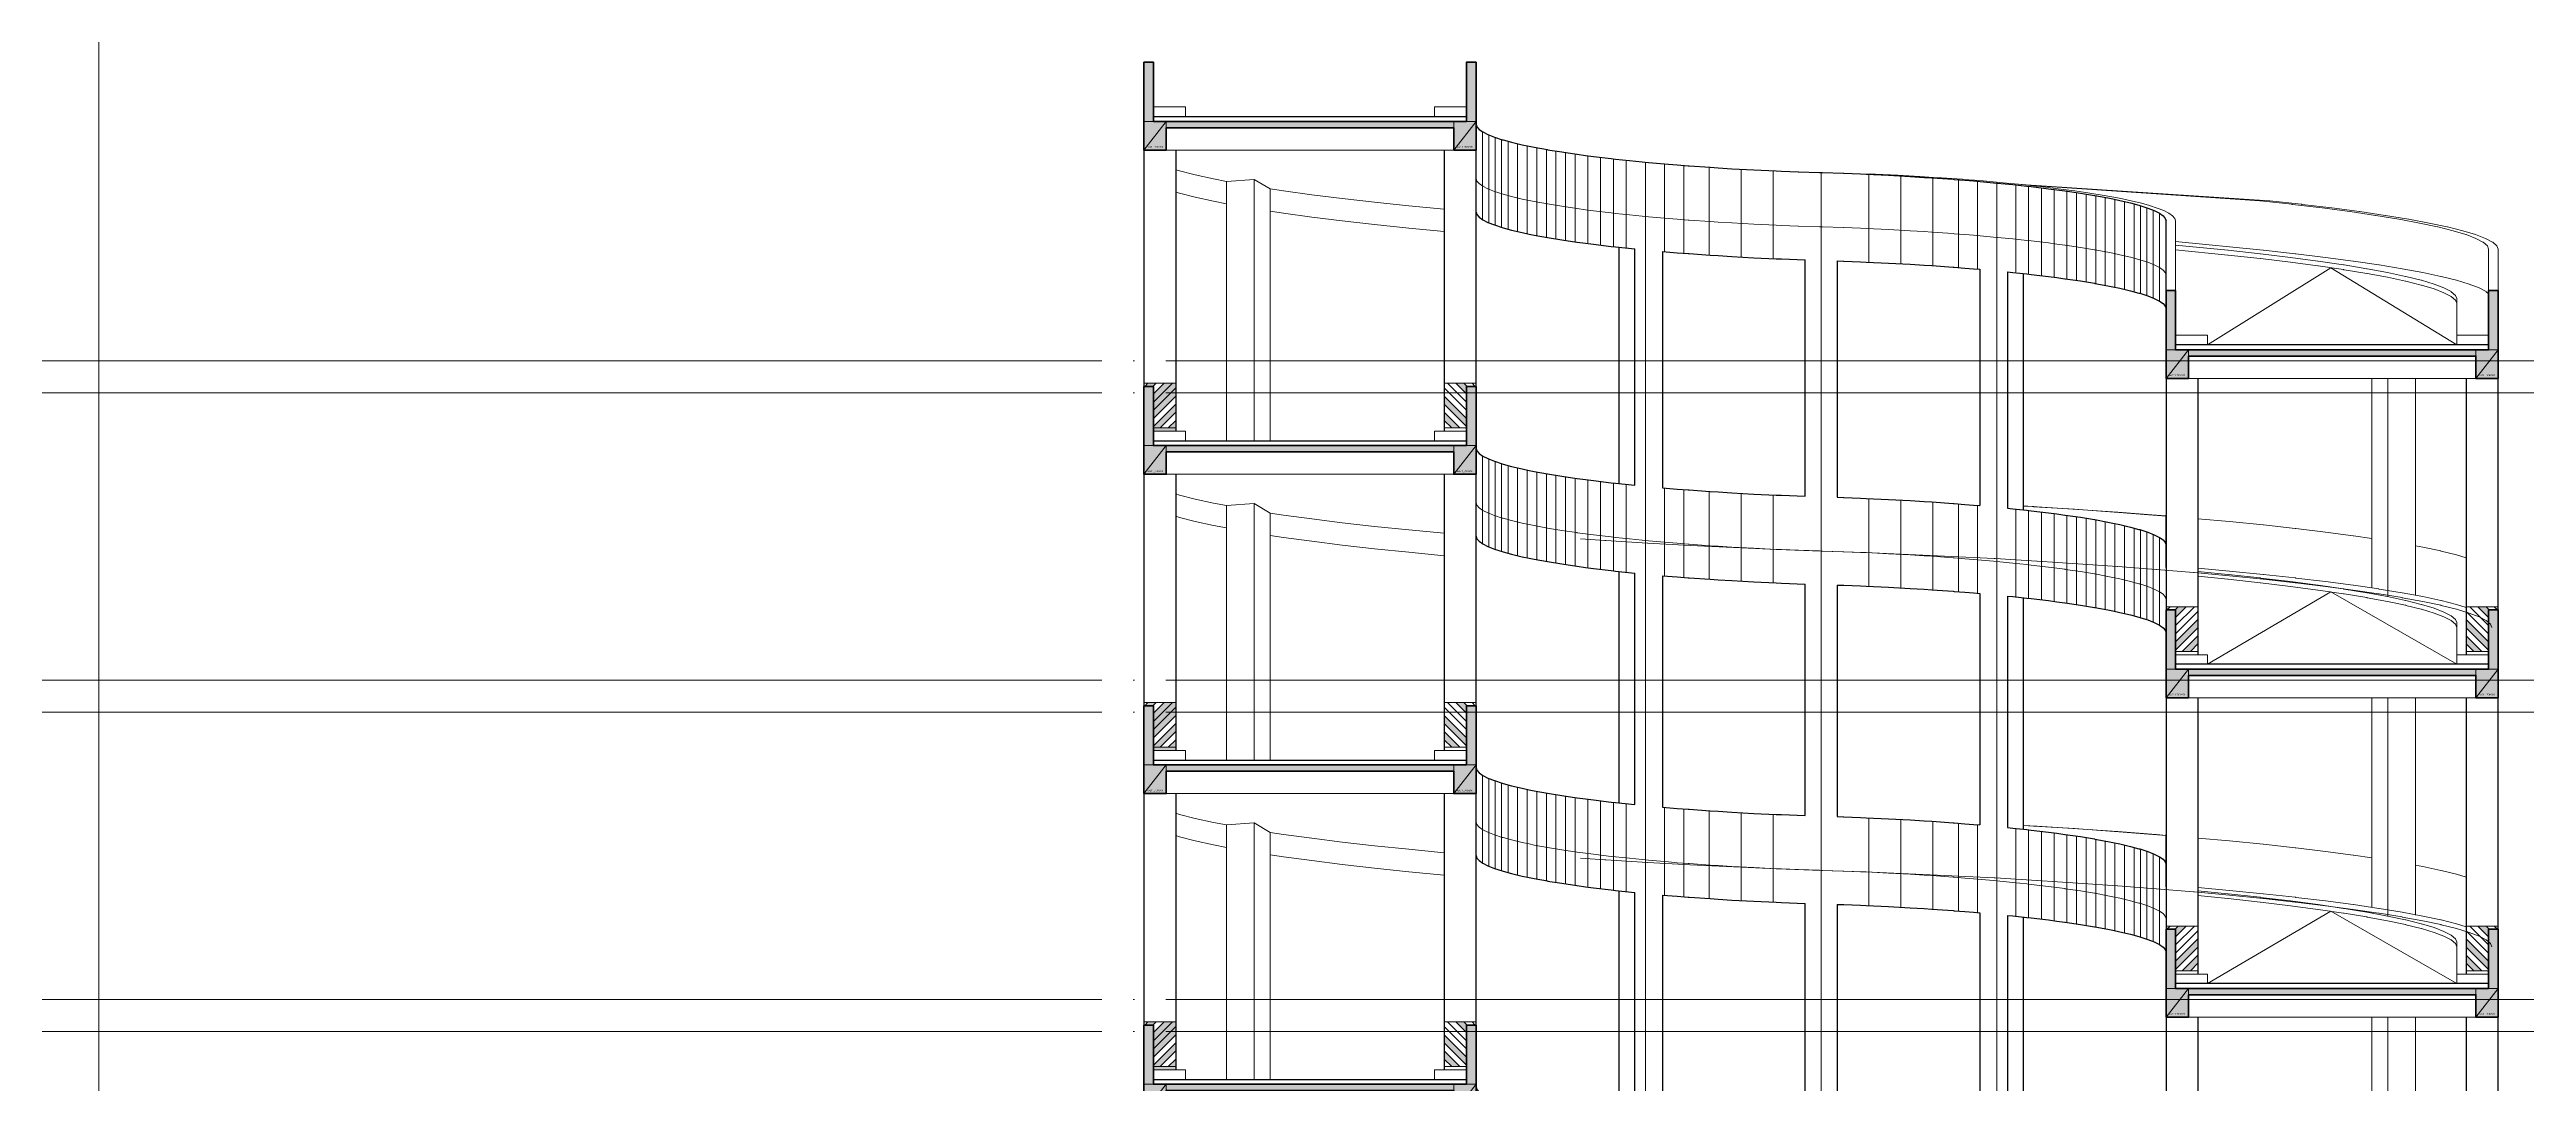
# Model space of a CAD drawing. Header units: millimetres. Extents: x 0 to 420000, y 0 to 297000.
# Drawn here: x 77252 to 154798, y 205873 to 238250 of the extents above; entities that cross this region are included whole.
import ezdxf
from ezdxf.enums import TextEntityAlignment as Align
from ezdxf.xclip import XClip

# ---------------------------------------------------------------- set-up
doc = ezdxf.new("R2010")
doc.units = ezdxf.units.MM
doc.header["$XCLIPFRAME"] = 0
doc.linetypes.add('CEN', pattern=[62, 60, -1, 0, -1])
for name, color, linetype, lineweight in [('A-AXIS-LINE', 1, 'CEN', 15), ('A-CONC-LIN1', 2, 'Continuous', 40), ('A-CONC-LIN2', 7, 'Continuous', 25), ('A-ELEV-LIN2', 7, 'Continuous', 25), ('A-ELEV-LIN3', 8, 'Continuous', 18), ('A-FFXS-PAD', 254, 'Continuous', 18)]:
    doc.layers.add(name, color=color, linetype=linetype, lineweight=lineweight)
doc.layers.add('A-CONC-SOLD', color=253, linetype='CEN')
doc.layers.add('A-XXXX-NPLT', color=144, linetype='Continuous', lineweight=15, plot=False)
doc.styles.add('맑은고딕', font='')
doc.styles.get('맑은고딕').set_extended_font_data('Malgun Gothic')

# ---------------------------------------------------------------- blocks, each defined once
blk = doc.blocks.new('RaG11')
at = {"layer": 'A-XXXX-NPLT'}
blk.add_line((350, 0), (-350, -900), dxfattribs=at)
blk.add_lwpolyline([(-350, -900), (350, -900), (350, 0), (-350, 0)], close=True, dxfattribs=at)
at = {"layer": 'A-XXXX-NPLT', "style": '맑은고딕'}
blk.add_text('RaG11_700X900', height=50, dxfattribs=at).set_placement((0, -800), align=Align.MIDDLE_CENTER)
blk = doc.blocks.new('ramp_8f')
at = {"layer": 'A-CONC-SOLD'}
h = blk.add_hatch(color=256, dxfattribs=at)
h.dxf.hatch_style = 1
h.paths.add_polyline_path([(4465266, 123364), (4465266, 122664), (4465966, 122664), (4465966, 125414), (4465666, 125414), (4465666, 123564), (4455866, 123564), (4455866, 125414), (4455566, 125414), (4455566, 122664), (4456266, 122664), (4456266, 123364)])
h = blk.add_hatch(color=256, dxfattribs=at)
h.dxf.hatch_style = 1
h.paths.add_polyline_path([(4433266, 116214), (4433266, 115514), (4433966, 115514), (4433966, 118264), (4433666, 118264), (4433666, 116414), (4423866, 116414), (4423866, 118264), (4423566, 118264), (4423566, 115514), (4424266, 115514), (4424266, 116214)])
at = {"layer": 'A-CONC-LIN1'}
for points in [[(4465266, 123364), (4465266, 122664), (4465966, 122664), (4465966, 125414), (4465666, 125414), (4465666, 123564), (4455866, 123564), (4455866, 125414), (4455566, 125414), (4455566, 122664), (4456266, 122664), (4456266, 123364)], [(4433266, 116214), (4433266, 115514), (4433966, 115514), (4433966, 118264), (4433666, 118264), (4433666, 116414), (4423866, 116414), (4423866, 118264), (4423566, 118264), (4423566, 115514), (4424266, 115514), (4424266, 116214)]]:
    blk.add_lwpolyline(points, close=True, dxfattribs=at)
at = {"layer": 'A-CONC-LIN2'}
for p, q in [((4465666, 123714), (4455866, 123714)), ((4423866, 116564), (4433666, 116564))]:
    blk.add_line(p, q, dxfattribs=at)
at = {"layer": 'A-ELEV-LIN2'}
blk.add_line((4433966, 118264), (4433966, 120447), dxfattribs=at)
blk.add_lwpolyline([(4455566, 123473), (4455543, 123394), (4455474, 123314), (4455359, 123233), (4455198, 123152), (4454993, 123071), (4454744, 122991), (4454719, 122984), (4454453, 122911), (4454119, 122832), (4453900, 122786), (4453746, 122754), (4453335, 122678), (4453326, 122677), (4452886, 122605), (4452414, 122535), (4452403, 122533), (4452145, 122499), (4451887, 122465), (4451341, 122399), (4451205, 122384), (4450766, 122337), (4450166, 122278), (4449543, 122223), (4449272, 122201), (4448930, 122174), (4448899, 122172), (4448238, 122125), (4447990, 122109), (4447562, 122082), (4446873, 122045), (4446176, 122012), (4445999, 122005), (4445485, 121984), (4445473, 121983), (4444814, 121962), (4444718, 121959), (4444060, 121937), (4444048, 121937), (4443533, 121916), (4443357, 121909), (4442659, 121876), (4441971, 121838), (4441542, 121811), (4441295, 121796), (4440633, 121749), (4440603, 121747), (4440261, 121720), (4439990, 121698), (4439366, 121643), (4438766, 121584), (4438327, 121536), (4438192, 121522), (4437645, 121456), (4437388, 121422), (4437130, 121387), (4437118, 121386), (4436646, 121316), (4436206, 121244), (4436198, 121242), (4435786, 121167), (4435633, 121135), (4435413, 121089), (4435080, 121010), (4434814, 120937), (4434788, 120930), (4434539, 120850), (4434334, 120769), (4434174, 120687), (4434059, 120607), (4433989, 120527), (4433966, 120447)], dxfattribs=at)
at = {"layer": 'A-ELEV-LIN3'}
for p, q in [((4452466, 119793), (4452466, 122543)), ((4452766, 119837), (4452766, 122587)), ((4453066, 119884), (4453066, 122634)), ((4453366, 119934), (4453366, 122684)), ((4453666, 119990), (4453666, 122740)), ((4453966, 120050), (4453966, 122800)), ((4454266, 120116), (4454266, 122866)), ((4454566, 120192), (4454566, 122942)), ((4454766, 120248), (4454766, 122998)), ((4454966, 120313), (4454966, 123063)), ((4455166, 120390), (4455166, 123140)), ((4455366, 120489), (4455366, 123239)), ((4456266, 122664), (4465266, 122664)), ((4441266, 119044), (4441266, 121794)), ((4442266, 119105), (4442266, 121855)), ((4443266, 119155), (4443266, 121905)), ((4444766, 121960), (4444766, 119210)), ((4446266, 119266), (4446266, 122016)), ((4447266, 119316), (4447266, 122066)), ((4448266, 119377), (4448266, 122127)), ((4449066, 119435), (4449066, 122185)), ((4449666, 119483), (4449666, 122233)), ((4450266, 119551), (4450266, 122288)), ((4450866, 119598), (4450866, 122348)), ((4451266, 119641), (4451266, 122391)), ((4451666, 119688), (4451666, 122438)), ((4452066, 119739), (4452066, 122489)), ((4434966, 118229), (4434966, 120979)), ((4435266, 118304), (4435266, 121054)), ((4435566, 118371), (4435566, 121121)), ((4435866, 118431), (4435866, 121181)), ((4436166, 118487), (4436166, 121237)), ((4436466, 118536), (4436466, 121286)), ((4436766, 118584), (4436766, 121334)), ((4437066, 118628), (4437066, 121378)), ((4437466, 118682), (4437466, 121432)), ((4437866, 118733), (4437866, 121483)), ((4438266, 118780), (4438266, 121530)), ((4438666, 118823), (4438666, 121573)), ((4439266, 118883), (4439266, 121633)), ((4439866, 118937), (4439866, 121687)), ((4440466, 118986), (4440466, 121736)), ((4433666, 118264), (4433666, 120447)), ((4434166, 117932), (4434166, 120682)), ((4434366, 118031), (4434366, 120781)), ((4434566, 118108), (4434566, 120858)), ((4434766, 118173), (4434766, 120923)), ((4423566, 118264), (4423566, 119567)), ((4423866, 119567), (4423866, 118264)), ((4428805, 118980), (4424866, 116564)), ((4428805, 118980), (4432666, 116564)), ((4424866, 116864), (4424866, 118017)), ((4423866, 116864), (4424866, 116864)), ((4424866, 116864), (4424866, 116564)), ((4433666, 116864), (4432666, 116864)), ((4432666, 116864), (4432666, 116564)), ((4424266, 115514), (4433266, 115514))]:
    blk.add_line(p, q, dxfattribs=at)
for points in [[(4443466, 121914), (4443233, 121916), (4443057, 121909), (4442359, 121876), (4441671, 121838), (4441242, 121811), (4440995, 121796), (4440333, 121749), (4440303, 121747), (4439961, 121720), (4439690, 121698), (4439066, 121643), (4438466, 121584), (4438027, 121536), (4437892, 121522), (4437345, 121456), (4437088, 121422), (4436830, 121387), (4436818, 121386), (4436346, 121316), (4435906, 121244), (4435898, 121242), (4435486, 121167), (4435333, 121135), (4435113, 121089), (4434780, 121010), (4434514, 120937), (4434488, 120930), (4434239, 120850), (4434034, 120769), (4433874, 120687), (4433759, 120607), (4433689, 120527), (4433666, 120447)], [(4464966, 122050), (4464846, 122013), (4464358, 121886), (4463785, 121760), (4463376, 121681)], [(4438505, 121588), (4430726, 121077), (4430716, 121076), (4429723, 120967), (4429713, 120966), (4429703, 120965), (4428773, 120853), (4427910, 120739), (4427901, 120738), (4427108, 120621), (4427100, 120620), (4427093, 120619), (4426375, 120501), (4426368, 120499), (4425727, 120381), (4425165, 120261), (4425159, 120260), (4425155, 120258), (4424675, 120139), (4424671, 120137), (4424276, 120019), (4424273, 120017), (4423964, 119899), (4423742, 119783), (4423740, 119781), (4423739, 119780), (4423605, 119666), (4423566, 119567)], [(4438305, 121567), (4431026, 121077), (4431016, 121076), (4430023, 120967), (4430013, 120966), (4430003, 120965), (4429073, 120853), (4428210, 120739), (4428201, 120738), (4427408, 120621), (4427400, 120620), (4427393, 120619), (4426675, 120501), (4426668, 120499), (4426027, 120381), (4425465, 120261), (4425459, 120260), (4425455, 120258), (4424975, 120139), (4424971, 120137), (4424576, 120019), (4424573, 120017), (4424264, 119899), (4424042, 119783), (4424040, 119781), (4424039, 119780), (4423905, 119666), (4423866, 119567)], [(4462010, 121450), (4461590, 121385), (4460709, 121264), (4459761, 121146), (4458748, 121031), (4457675, 120919), (4456566, 120814)], [(4464966, 121350), (4464846, 121313), (4464358, 121186), (4463785, 121060), (4463376, 120981)], [(4462010, 120750), (4461590, 120685), (4460709, 120564), (4459761, 120446), (4458748, 120331), (4457675, 120219), (4456566, 120114)], [(4433666, 119801), (4430926, 119527), (4430916, 119526), (4429923, 119417), (4429913, 119416), (4429903, 119415), (4428973, 119303), (4428110, 119189), (4428101, 119188), (4427308, 119071), (4427300, 119070), (4427293, 119069), (4426575, 118951), (4426568, 118949), (4425927, 118831), (4425365, 118711), (4425359, 118710), (4425355, 118708), (4424875, 118589), (4424871, 118587), (4424476, 118469), (4424473, 118467), (4424164, 118349), (4423942, 118233), (4423940, 118231), (4423939, 118230), (4423866, 118168)], [(4433666, 119691), (4432026, 119527), (4432016, 119526), (4431023, 119417), (4431013, 119416), (4431003, 119415), (4430073, 119303), (4429210, 119189), (4429201, 119188), (4428408, 119071), (4428400, 119070), (4428393, 119069), (4427675, 118951), (4427668, 118949), (4427027, 118831), (4426465, 118711), (4426459, 118710), (4426455, 118708), (4425975, 118589), (4425971, 118587), (4425576, 118469), (4425573, 118467), (4425264, 118349), (4425042, 118233), (4425040, 118231), (4425039, 118230), (4424905, 118116), (4424866, 118017)], [(4433666, 119541), (4432026, 119377), (4432016, 119376), (4431023, 119267), (4431013, 119266), (4431003, 119265), (4430073, 119153), (4429210, 119039), (4429201, 119038), (4428408, 118921), (4428400, 118920), (4428393, 118919), (4427675, 118801), (4427668, 118799), (4427027, 118681), (4426465, 118561), (4426459, 118560), (4426455, 118558), (4425975, 118439), (4425971, 118437), (4425576, 118319), (4425573, 118317), (4425264, 118199), (4425042, 118083), (4425040, 118081), (4425039, 118080), (4424905, 117966), (4424866, 117867)]]:
    blk.add_lwpolyline(points, dxfattribs=at)
at = {"layer": 'A-FFXS-PAD'}
for p, q in [((4455866, 124014), (4456866, 124014)), ((4456866, 124014), (4456866, 123714)), ((4465666, 124014), (4464666, 124014)), ((4464666, 124014), (4464666, 123714))]:
    blk.add_line(p, q, dxfattribs=at)
at = {"layer": 'A-XXXX-NPLT'}
blk.add_lwpolyline([(4455566, 121773), (4455543, 121694), (4455474, 121614), (4455359, 121533), (4455198, 121452), (4454993, 121371), (4454744, 121291), (4454719, 121284), (4454453, 121211), (4454119, 121132), (4453900, 121086), (4453746, 121054), (4453335, 120978), (4453326, 120977), (4452886, 120905), (4452414, 120835), (4452403, 120833), (4452145, 120799), (4451887, 120765), (4451341, 120699), (4451205, 120684), (4450766, 120637), (4450166, 120578), (4449543, 120523), (4449272, 120501), (4448930, 120474), (4448899, 120472), (4448238, 120425), (4447990, 120409), (4447562, 120382), (4446873, 120345), (4446176, 120312), (4445999, 120305), (4445485, 120284), (4445473, 120283), (4444814, 120262), (4444718, 120259), (4444060, 120237), (4444048, 120237), (4443533, 120216), (4443357, 120209), (4442659, 120176), (4441971, 120138), (4441542, 120111), (4441295, 120096), (4440633, 120049), (4440603, 120047), (4440261, 120020), (4439990, 119998), (4439366, 119943), (4438766, 119884), (4438327, 119836), (4438192, 119822), (4437645, 119756), (4437388, 119722), (4437130, 119687), (4437118, 119686), (4436646, 119616), (4436206, 119544), (4436198, 119542), (4435786, 119467), (4435633, 119435), (4435413, 119389), (4435080, 119310), (4434814, 119237), (4434788, 119230), (4434539, 119150), (4434334, 119069), (4434174, 118987), (4434059, 118907), (4433989, 118827), (4433966, 118747)], dxfattribs=at)
at = {"xscale": -1}
for p in [(4455916, 123564), (4465616, 123564), (4423916, 116414), (4433616, 116414)]:
    blk.add_blockref('RaG11', p, dxfattribs=at)
blk = doc.blocks.new('axis(220316)')
at = {"layer": 'A-AXIS-LINE', "ltscale": 1000}
for p, q in [((4631788.1, -371118.7), (4955413.1, -371118.7)), ((4631788.1, -372118.7), (4955413.1, -372118.7)), ((4631788.1, -381118.7), (4955413.1, -381118.7)), ((4631788.1, -382118.7), (4955413.1, -382118.7)), ((4631788.1, -391118.7), (4955413.1, -391118.7)), ((4631788.1, -392118.7), (4955413.1, -392118.7))]:
    blk.add_line(p, q, dxfattribs=at)
blk = doc.blocks.new('A$C00587857')
at = {"layer": 'A-ELEV-LIN3'}
h = blk.add_hatch(color=256, dxfattribs=at)
h.dxf.hatch_style = 1
h.paths.add_polyline_path([(-127, 1400), (0, 1400), (0, 1273)], flags=17)
h.paths.add_polyline_path([(0, 764), (-636, 1400), (-382, 1400), (0, 1018)])
h.paths.add_polyline_path([(-1145, 1400), (-891, 1400), (0, 509), (0, 255)])
h.paths.add_polyline_path([(-1655, 1400), (-255, 0), (0, 0), (-1400, 1400)])
h.paths.add_polyline_path([(-1800, 1036), (-764, 0), (-509, 0), (-1800, 1291)])
h.paths.add_polyline_path([(-1800, 527), (-1800, 782), (-1018, 0), (-1273, 0)], flags=17)
h.paths.add_polyline_path([(-1527, 0), (-1782, 0), (-1800, 18), (-1800, 273)])
blk.add_line((-1600, 327), (-1600, 327), dxfattribs=at)
for points in [[(-1800, 1036), (-764, 0), (-509, 0), (-1800, 1291)], [(-1800, 527), (-1800, 782), (-1018, 0), (-1273, 0)], [(-1655, 1400), (-255, 0), (0, 0), (-1400, 1400)], [(0, 764), (-636, 1400), (-382, 1400), (0, 1018)], [(-127, 1400), (0, 1400), (0, 1273)], [(-1527, 0), (-1782, 0), (-1800, 18), (-1800, 273)]]:
    blk.add_lwpolyline(points, close=True, dxfattribs=at)
blk.add_lwpolyline([(-1145, 1400), (-891, 1400), (0, 509), (0, 255), (-1145, 1400)], dxfattribs=at)
blk = doc.blocks.new('ramp')
at = {"layer": 'A-CONC-SOLD'}
h = blk.add_hatch(color=256, dxfattribs=at)
h.dxf.hatch_style = 1
h.paths.add_polyline_path([(4465266, 123214), (4465266, 122514), (4465966, 122514), (4465966, 125264), (4465666, 125264), (4465666, 123414), (4455866, 123414), (4455866, 125264), (4455566, 125264), (4455566, 122514), (4456266, 122514), (4456266, 123214)])
h = blk.add_hatch(color=256, dxfattribs=at)
h.dxf.hatch_style = 1
h.paths.add_polyline_path([(4433266, 116214), (4433266, 115514), (4433966, 115514), (4433966, 118264), (4433666, 118264), (4433666, 116414), (4423866, 116414), (4423866, 118264), (4423566, 118264), (4423566, 115514), (4424266, 115514), (4424266, 116214)])
at = {"layer": 'A-CONC-LIN1'}
for points in [[(4465266, 123214), (4465266, 122514), (4465966, 122514), (4465966, 125264), (4465666, 125264), (4465666, 123414), (4455866, 123414), (4455866, 125264), (4455566, 125264), (4455566, 122514), (4456266, 122514), (4456266, 123214)], [(4433266, 116214), (4433266, 115514), (4433966, 115514), (4433966, 118264), (4433666, 118264), (4433666, 116414), (4423866, 116414), (4423866, 118264), (4423566, 118264), (4423566, 115514), (4424266, 115514), (4424266, 116214)]]:
    blk.add_lwpolyline(points, close=True, dxfattribs=at)
at = {"layer": 'A-CONC-LIN2'}
for p, q in [((4465666, 123564), (4455866, 123564)), ((4423866, 116564), (4433666, 116564))]:
    blk.add_line(p, q, dxfattribs=at)
at = {"layer": 'A-ELEV-LIN2'}
for p, q in [((4455566, 125236), (4455566, 132514)), ((4456566, 132514), (4456566, 123864)), ((4464966, 132514), (4464966, 123864)), ((4465966, 132514), (4465966, 125264)), ((4439799, 128781), (4439799, 121531)), ((4444266, 129044), (4444266, 121792)), ((4451099, 129473), (4451099, 122223)), ((4438433, 128648), (4438433, 121398)), ((4438933, 128700), (4438933, 121450)), ((4423566, 118264), (4423566, 125514)), ((4424566, 125514), (4424566, 116864)), ((4432966, 125514), (4432966, 116864)), ((4433966, 125514), (4433966, 116554)), ((4433966, 119597), (4433966, 121236))]:
    blk.add_line(p, q, dxfattribs=at)
for points in [[(4455566, 130573), (4455543, 130494), (4455474, 130414), (4455359, 130333), (4455198, 130252), (4454993, 130171), (4454744, 130091), (4454719, 130084), (4454453, 130011), (4454119, 129932), (4453900, 129886), (4453746, 129854), (4453335, 129778), (4453326, 129777), (4452886, 129705), (4452414, 129635), (4452403, 129633), (4452145, 129599), (4451887, 129565), (4451341, 129499), (4451205, 129484), (4450599, 129419)], [(4444266, 129044), (4444060, 129037), (4444048, 129037), (4443533, 129016), (4443357, 129009), (4442659, 128976), (4441971, 128938), (4441542, 128911), (4441295, 128896), (4440633, 128849), (4440603, 128847), (4440261, 128820), (4439990, 128798), (4439799, 128781)], [(4449733, 129338), (4449733, 122088), (4449272, 122051), (4448930, 122024), (4448899, 122022), (4448238, 121975), (4447990, 121959), (4447562, 121932), (4446873, 121895), (4446176, 121862), (4445999, 121855), (4445266, 121825), (4445266, 129075)], [(4449733, 129338), (4449272, 129301), (4448930, 129274), (4448899, 129272), (4448238, 129225), (4447990, 129209), (4447562, 129182), (4446873, 129145), (4446176, 129112), (4445999, 129105), (4445266, 129075)], [(4455566, 123323), (4455543, 123244), (4455474, 123164), (4455359, 123083), (4455198, 123002), (4454993, 122921), (4454744, 122841), (4454719, 122834), (4454453, 122761), (4454119, 122682), (4453900, 122636), (4453746, 122604), (4453335, 122528), (4453326, 122527), (4452886, 122455), (4452414, 122385), (4452403, 122383), (4452145, 122349), (4451887, 122315), (4451341, 122249), (4451205, 122234), (4450599, 122169), (4450599, 129419)], [(4438933, 128700), (4438766, 128684), (4438327, 128636), (4438192, 128622), (4437645, 128556), (4437388, 128522), (4437130, 128487), (4437118, 128486), (4436646, 128416), (4436206, 128344), (4436198, 128342), (4435786, 128267), (4435633, 128235), (4435413, 128189), (4435080, 128110), (4434814, 128037), (4434788, 128030), (4434539, 127950), (4434334, 127869), (4434174, 127787), (4434059, 127707), (4433989, 127627), (4433966, 127547)], [(4444266, 121794), (4444060, 121787), (4444048, 121787), (4443533, 121766), (4443357, 121759), (4442659, 121726), (4441971, 121688), (4441542, 121661), (4441295, 121646), (4440633, 121599), (4440603, 121597), (4440261, 121570), (4439990, 121548), (4439799, 121531)], [(4438933, 121450), (4438766, 121434), (4438327, 121386), (4438192, 121372), (4437645, 121306), (4437388, 121272), (4437130, 121237), (4437118, 121236), (4436646, 121166), (4436206, 121094), (4436198, 121092), (4435786, 121017), (4435633, 120985), (4435413, 120939), (4435080, 120860), (4434814, 120787), (4434788, 120780), (4434539, 120700), (4434334, 120619), (4434174, 120537), (4434059, 120457), (4433989, 120377), (4433966, 120297)]]:
    blk.add_lwpolyline(points, dxfattribs=at)
at = {"layer": 'A-ELEV-LIN3'}
for p, q in [((4462515, 131594), (4462010, 131300)), ((4462010, 131300), (4462010, 123564)), ((4462510, 131594), (4462510, 123564)), ((4463376, 131531), (4462510, 131594)), ((4463376, 131531), (4463376, 123564)), ((4439266, 118733), (4439266, 128733)), ((4444766, 129060), (4444766, 119060)), ((4450266, 119401), (4450266, 129401)), ((4426157, 125514), (4426157, 118712)), ((4427023, 125514), (4427023, 118680)), ((4427523, 125514), (4427523, 118953)), ((4455566, 125364), (4456566, 125364)), ((4465966, 125364), (4464966, 125364)), ((4455866, 123964), (4456566, 123964)), ((4465666, 123964), (4464966, 123964)), ((4453366, 119784), (4453366, 122534)), ((4453666, 119840), (4453666, 122590)), ((4453966, 119900), (4453966, 122650)), ((4454266, 119966), (4454266, 122716)), ((4454566, 120042), (4454566, 122792)), ((4454766, 120098), (4454766, 122848)), ((4454966, 120163), (4454966, 122913)), ((4455166, 120240), (4455166, 122990)), ((4455366, 120339), (4455366, 123089)), ((4443266, 119005), (4443266, 121755)), ((4446266, 119116), (4446266, 121866)), ((4447266, 119166), (4447266, 121916)), ((4448266, 119227), (4448266, 121977)), ((4449066, 119285), (4449066, 122035)), ((4449666, 119333), (4449666, 122083)), ((4450866, 119448), (4450866, 122198)), ((4451266, 119491), (4451266, 122241)), ((4451666, 119538), (4451666, 122288)), ((4452066, 119589), (4452066, 122339)), ((4452466, 119643), (4452466, 122393)), ((4452766, 119687), (4452766, 122437)), ((4453066, 119734), (4453066, 122484)), ((4465266, 122514), (4456266, 122514)), ((4435866, 118281), (4435866, 121031)), ((4436166, 118337), (4436166, 121087)), ((4436466, 118386), (4436466, 121136)), ((4436766, 118434), (4436766, 121184)), ((4437066, 118478), (4437066, 121228)), ((4437466, 118532), (4437466, 121282)), ((4437866, 118583), (4437866, 121333)), ((4438266, 118630), (4438266, 121380)), ((4438666, 118673), (4438666, 121423)), ((4439866, 118787), (4439866, 121537)), ((4440466, 118836), (4440466, 121586)), ((4441266, 118894), (4441266, 121644)), ((4442266, 118955), (4442266, 121705)), ((4434166, 117782), (4434166, 120532)), ((4434366, 117881), (4434366, 120631)), ((4434566, 117958), (4434566, 120708)), ((4434766, 118023), (4434766, 120773)), ((4434966, 118079), (4434966, 120829)), ((4435266, 118154), (4435266, 120904)), ((4435566, 118221), (4435566, 120971)), ((4428805, 118830), (4424866, 116564)), ((4428805, 118830), (4432666, 116564)), ((4423566, 118364), (4424566, 118364)), ((4433966, 118364), (4432966, 118364)), ((4424866, 116864), (4424866, 117867)), ((4423866, 116964), (4424566, 116964)), ((4423866, 116864), (4424866, 116864)), ((4424866, 116864), (4424866, 116564)), ((4433666, 116864), (4432666, 116864)), ((4432666, 116864), (4432666, 116564)), ((4433666, 116964), (4432966, 116964)), ((4424266, 115514), (4433266, 115514))]:
    blk.add_line(p, q, dxfattribs=at)
for points in [[(4464966, 121900), (4464846, 121863), (4464358, 121736), (4463785, 121610), (4463376, 121531)], [(4432966, 121122), (4431979, 121032), (4430926, 120927), (4430916, 120926), (4429923, 120817), (4429913, 120816), (4429903, 120815), (4428973, 120703), (4428110, 120589), (4428101, 120588), (4427523, 120503)], [(4438433, 121520), (4438014, 121495), (4438001, 121494), (4436727, 121413), (4435488, 121326), (4435475, 121325), (4434275, 121233), (4434263, 121232), (4433966, 121207)], [(4438433, 121517), (4438114, 121499), (4438101, 121498), (4436827, 121417), (4435588, 121330), (4435575, 121329), (4434375, 121237), (4434363, 121236), (4433966, 121203)], [(4462010, 121300), (4461590, 121235), (4460709, 121114), (4459761, 120996), (4458748, 120881), (4457675, 120769), (4456566, 120664)], [(4464966, 121200), (4464846, 121163), (4464358, 121036), (4463785, 120910), (4463376, 120831)], [(4426157, 120273), (4425927, 120231), (4425365, 120111), (4425359, 120110), (4425355, 120108), (4424875, 119989), (4424871, 119987), (4424566, 119896)], [(4462010, 120600), (4461590, 120535), (4460709, 120414), (4459761, 120296), (4458748, 120181), (4457675, 120069), (4456566, 119964)], [(4432966, 119572), (4431979, 119482), (4430926, 119377), (4430916, 119376), (4429923, 119267), (4429913, 119266), (4429903, 119265), (4428973, 119153), (4428110, 119039), (4428101, 119038), (4427308, 118921), (4427300, 118920), (4427293, 118919), (4426575, 118801), (4426568, 118799), (4425927, 118681), (4425365, 118561), (4425359, 118560), (4425355, 118558), (4424875, 118439), (4424871, 118437), (4424566, 118346)], [(4432966, 119471), (4432026, 119377), (4432016, 119376), (4431023, 119267), (4431013, 119266), (4431003, 119265), (4430073, 119153), (4429210, 119039), (4429201, 119038), (4428408, 118921), (4428400, 118920), (4428393, 118919), (4427675, 118801), (4427668, 118799), (4427027, 118681), (4426465, 118561), (4426459, 118560), (4426455, 118558), (4425975, 118439), (4425971, 118437), (4425576, 118319), (4425573, 118317), (4425264, 118199), (4425042, 118083), (4425040, 118081), (4425039, 118080), (4424905, 117966), (4424866, 117867)], [(4432966, 119321), (4432026, 119227), (4432016, 119226), (4431023, 119117), (4431013, 119116), (4431003, 119115), (4430073, 119003), (4429210, 118889), (4429201, 118888), (4428408, 118771), (4428400, 118770), (4428393, 118769), (4427675, 118651), (4427668, 118649), (4427027, 118531), (4426465, 118411), (4426459, 118410), (4426455, 118408), (4425975, 118289), (4425971, 118287), (4425576, 118169), (4425573, 118167), (4425264, 118049), (4425042, 117933), (4425040, 117931), (4425039, 117930), (4424905, 117816), (4424866, 117717)]]:
    blk.add_lwpolyline(points, dxfattribs=at)
at = {"layer": 'A-FFXS-PAD'}
for p, q in [((4455866, 123864), (4456866, 123864)), ((4456866, 123864), (4456866, 123564)), ((4465666, 123864), (4464666, 123864)), ((4464666, 123864), (4464666, 123564))]:
    blk.add_line(p, q, dxfattribs=at)
at = {"layer": 'A-XXXX-NPLT'}
for points in [[(4455566, 121623), (4455543, 121544), (4455474, 121464), (4455359, 121383), (4455198, 121302), (4454993, 121221), (4454744, 121141), (4454719, 121134), (4454453, 121061), (4454119, 120982), (4453900, 120936), (4453746, 120904), (4453335, 120828), (4453326, 120827), (4452886, 120755), (4452414, 120685), (4452403, 120683), (4452145, 120649), (4451887, 120615), (4451341, 120549), (4451205, 120534), (4450766, 120487), (4450166, 120428), (4449543, 120373), (4449272, 120351), (4448930, 120324), (4448899, 120322), (4448238, 120275), (4447990, 120259), (4447562, 120232), (4446873, 120195), (4446176, 120162), (4445999, 120155), (4445485, 120134), (4445473, 120133), (4444814, 120112), (4444718, 120109), (4444060, 120087), (4444048, 120087), (4443533, 120066), (4443357, 120059), (4442659, 120026), (4441971, 119988), (4441542, 119961), (4441295, 119946), (4440633, 119899), (4440603, 119897), (4440261, 119870), (4439990, 119848), (4439366, 119793), (4438766, 119734), (4438327, 119686), (4438192, 119672), (4437645, 119606), (4437388, 119572), (4437130, 119537), (4437118, 119536), (4436646, 119466), (4436206, 119394), (4436198, 119392), (4435786, 119317), (4435633, 119285), (4435413, 119239), (4435080, 119160), (4434814, 119087), (4434788, 119080), (4434539, 119000), (4434334, 118919), (4434174, 118837), (4434059, 118757), (4433989, 118677), (4433966, 118597)], [(4452295, 120490), (4451531, 120439), (4451518, 120438), (4451505, 120437), (4450203, 120359), (4450190, 120358), (4448864, 120286), (4447508, 120220), (4446140, 120162), (4446127, 120161), (4444766, 120110), (4443406, 120062), (4443392, 120061), (4442025, 120005), (4440668, 119941), (4439343, 119872), (4439330, 119872), (4439317, 119871), (4438014, 119795), (4438002, 119794), (4436728, 119713), (4435488, 119626), (4435476, 119625), (4434276, 119533), (4434264, 119532), (4433108, 119436), (4433096, 119434), (4433085, 119433), (4431979, 119332), (4430927, 119227), (4430916, 119226), (4429923, 119117), (4429913, 119116), (4429904, 119115), (4428974, 119003), (4428110, 118889), (4428102, 118888), (4427309, 118771), (4427301, 118770), (4427294, 118769), (4426575, 118651), (4426569, 118649), (4425927, 118531), (4425365, 118411), (4425360, 118410), (4425355, 118408), (4424876, 118289), (4424872, 118287), (4424477, 118169), (4424473, 118167), (4424164, 118049), (4423943, 117933), (4423941, 117931), (4423939, 117930), (4423806, 117816), (4423767, 117717)]]:
    blk.add_lwpolyline(points, dxfattribs=at)
ref = blk.add_blockref('A$C00587857', (4455566, 123964), dxfattribs=dict(xscale=-1))
XClip(ref).set_block_clipping_path([(-0.0000000002, 1400.0000000001), (-1000.0000000003, 1400), (-1000.0000000033, -99.9999999972), (-300.0000000001, -99.9999999972), (-299.9999999993, 1300.000000003), (-0.0000000038, 1300.000000003)])
ref = blk.add_blockref('A$C00587857', (4465966, 123964))
XClip(ref).set_block_clipping_path([(-0.0000000002, 1400.0000000001), (-1000.0000000003, 1400), (-1000.0000000033, -99.9999999972), (-300.0000000001, -99.9999999972), (-299.9999999967, 1300.0000000028), (0.0000000015, 1300.0000000028)])
at = {"xscale": -1}
for p in [(4455916, 123414), (4465616, 123414), (4423916, 116414), (4433616, 116414)]:
    blk.add_blockref('RaG11', p, dxfattribs=at)
ref = blk.add_blockref('A$C00587857', (4423566, 116964), dxfattribs=dict(xscale=-1))
XClip(ref).set_block_clipping_path([(-0.0000000002, 1400.0000000001), (-1000.0000000003, 1400), (-1000.0000000033, -99.9999999972), (-300.0000000001, -99.9999999972), (-300.0000000019, 1300.0000000028), (-0.0000000002, 1300.0000000028)])
ref = blk.add_blockref('A$C00587857', (4433966, 116964))
XClip(ref).set_block_clipping_path([(-0.0000000002, 1400.0000000001), (-1000.0000000003, 1400), (-1000.0000000033, -99.9999999972), (-300.0000000001, -99.9999999972), (-299.9999999967, 1300.0000000028), (-0.0000000002, 1300.0000000028)])
blk = doc.blocks.new('ramp_10150')
at = {"layer": 'A-CONC-SOLD'}
h = blk.add_hatch(color=256, dxfattribs=at)
h.dxf.hatch_style = 1
h.paths.add_polyline_path([(4465266, 123214), (4465266, 122514), (4465966, 122514), (4465966, 125264), (4465666, 125264), (4465666, 123414), (4455866, 123414), (4455866, 125264), (4455566, 125264), (4455566, 122514), (4456266, 122514), (4456266, 123214)])
h = blk.add_hatch(color=256, dxfattribs=at)
h.dxf.hatch_style = 1
h.paths.add_polyline_path([(4433266, 116214), (4433266, 115514), (4433966, 115514), (4433966, 118264), (4433666, 118264), (4433666, 116414), (4423866, 116414), (4423866, 118264), (4423566, 118264), (4423566, 115514), (4424266, 115514), (4424266, 116214)])
at = {"layer": 'A-CONC-LIN1'}
for points in [[(4465266, 123214), (4465266, 122514), (4465966, 122514), (4465966, 125264), (4465666, 125264), (4465666, 123414), (4455866, 123414), (4455866, 125264), (4455566, 125264), (4455566, 122514), (4456266, 122514), (4456266, 123214)], [(4433266, 116214), (4433266, 115514), (4433966, 115514), (4433966, 118264), (4433666, 118264), (4433666, 116414), (4423866, 116414), (4423866, 118264), (4423566, 118264), (4423566, 115514), (4424266, 115514), (4424266, 116214)]]:
    blk.add_lwpolyline(points, close=True, dxfattribs=at)
at = {"layer": 'A-CONC-LIN2'}
for p, q in [((4465666, 123564), (4455866, 123564)), ((4423866, 116564), (4433666, 116564))]:
    blk.add_line(p, q, dxfattribs=at)
at = {"layer": 'A-ELEV-LIN2'}
for p, q in [((4455566, 125236), (4455566, 132664)), ((4456566, 132664), (4456566, 123864)), ((4464966, 132664), (4464966, 123864)), ((4465966, 132664), (4465966, 125264)), ((4451099, 129623), (4451099, 122223)), ((4438433, 128798), (4438433, 121398)), ((4438933, 128850), (4438933, 121450)), ((4439799, 128931), (4439799, 121531)), ((4444266, 129194), (4444266, 121792)), ((4423566, 118264), (4423566, 125514)), ((4424566, 125514), (4424566, 116864)), ((4432966, 125514), (4432966, 116864)), ((4433966, 125514), (4433966, 116554)), ((4433966, 119597), (4433966, 121236))]:
    blk.add_line(p, q, dxfattribs=at)
for points in [[(4455566, 130723), (4455543, 130644), (4455474, 130564), (4455359, 130483), (4455198, 130402), (4454993, 130321), (4454744, 130241), (4454719, 130234), (4454453, 130161), (4454119, 130082), (4453900, 130036), (4453746, 130004), (4453335, 129928), (4453326, 129927), (4452886, 129855), (4452414, 129785), (4452403, 129783), (4452145, 129749), (4451887, 129715), (4451341, 129649), (4451205, 129634), (4450599, 129569)], [(4455566, 123323), (4455543, 123244), (4455474, 123164), (4455359, 123083), (4455198, 123002), (4454993, 122921), (4454744, 122841), (4454719, 122834), (4454453, 122761), (4454119, 122682), (4453900, 122636), (4453746, 122604), (4453335, 122528), (4453326, 122527), (4452886, 122455), (4452414, 122385), (4452403, 122383), (4452145, 122349), (4451887, 122315), (4451341, 122249), (4451205, 122234), (4450599, 122169), (4450599, 129569)], [(4438933, 128850), (4438766, 128834), (4438327, 128786), (4438192, 128772), (4437645, 128706), (4437388, 128672), (4437130, 128637), (4437118, 128636), (4436646, 128566), (4436206, 128494), (4436198, 128492), (4435786, 128417), (4435633, 128385), (4435413, 128339), (4435080, 128260), (4434814, 128187), (4434788, 128180), (4434539, 128100), (4434334, 128019), (4434174, 127937), (4434059, 127857), (4433989, 127777), (4433966, 127697)], [(4444266, 129194), (4444060, 129187), (4444048, 129187), (4443533, 129166), (4443357, 129159), (4442659, 129126), (4441971, 129088), (4441542, 129061), (4441295, 129046), (4440633, 128999), (4440603, 128997), (4440261, 128970), (4439990, 128948), (4439799, 128931)], [(4449733, 129488), (4449733, 122088), (4449272, 122051), (4448930, 122024), (4448899, 122022), (4448238, 121975), (4447990, 121959), (4447562, 121932), (4446873, 121895), (4446176, 121862), (4445999, 121855), (4445266, 121825), (4445266, 129225)], [(4449733, 129488), (4449272, 129451), (4448930, 129424), (4448899, 129422), (4448238, 129375), (4447990, 129359), (4447562, 129332), (4446873, 129295), (4446176, 129262), (4445999, 129255), (4445266, 129225)], [(4444266, 121794), (4444060, 121787), (4444048, 121787), (4443533, 121766), (4443357, 121759), (4442659, 121726), (4441971, 121688), (4441542, 121661), (4441295, 121646), (4440633, 121599), (4440603, 121597), (4440261, 121570), (4439990, 121548), (4439799, 121531)], [(4438933, 121450), (4438766, 121434), (4438327, 121386), (4438192, 121372), (4437645, 121306), (4437388, 121272), (4437130, 121237), (4437118, 121236), (4436646, 121166), (4436206, 121094), (4436198, 121092), (4435786, 121017), (4435633, 120985), (4435413, 120939), (4435080, 120860), (4434814, 120787), (4434788, 120780), (4434539, 120700), (4434334, 120619), (4434174, 120537), (4434059, 120457), (4433989, 120377), (4433966, 120297)]]:
    blk.add_lwpolyline(points, dxfattribs=at)
at = {"layer": 'A-ELEV-LIN3'}
for p, q in [((4462515, 131744), (4462010, 131450)), ((4462010, 131450), (4462010, 123564)), ((4462510, 131744), (4462510, 123564)), ((4463376, 131681), (4462510, 131744)), ((4463376, 131681), (4463376, 123564)), ((4450266, 119401), (4450266, 129551)), ((4439266, 118733), (4439266, 128883)), ((4444766, 129210), (4444766, 119060)), ((4426157, 125514), (4426157, 118712)), ((4427023, 125514), (4427023, 118680)), ((4427523, 125514), (4427523, 118953)), ((4455566, 125364), (4456566, 125364)), ((4465966, 125364), (4464966, 125364)), ((4455866, 123964), (4456566, 123964)), ((4465666, 123964), (4464966, 123964)), ((4453366, 119784), (4453366, 122534)), ((4453666, 119840), (4453666, 122590)), ((4453966, 119900), (4453966, 122650)), ((4454266, 119966), (4454266, 122716)), ((4454566, 120042), (4454566, 122792)), ((4454766, 120098), (4454766, 122848)), ((4454966, 120163), (4454966, 122913)), ((4455166, 120240), (4455166, 122990)), ((4455366, 120339), (4455366, 123089)), ((4443266, 119005), (4443266, 121755)), ((4446266, 119116), (4446266, 121866)), ((4447266, 119166), (4447266, 121916)), ((4448266, 119227), (4448266, 121977)), ((4449066, 119285), (4449066, 122035)), ((4449666, 119333), (4449666, 122083)), ((4450866, 119448), (4450866, 122198)), ((4451266, 119491), (4451266, 122241)), ((4451666, 119538), (4451666, 122288)), ((4452066, 119589), (4452066, 122339)), ((4452466, 119643), (4452466, 122393)), ((4452766, 119687), (4452766, 122437)), ((4453066, 119734), (4453066, 122484)), ((4465266, 122514), (4456266, 122514)), ((4435866, 118281), (4435866, 121031)), ((4436166, 118337), (4436166, 121087)), ((4436466, 118386), (4436466, 121136)), ((4436766, 118434), (4436766, 121184)), ((4437066, 118478), (4437066, 121228)), ((4437466, 118532), (4437466, 121282)), ((4437866, 118583), (4437866, 121333)), ((4438266, 118630), (4438266, 121380)), ((4438666, 118673), (4438666, 121423)), ((4439866, 118787), (4439866, 121537)), ((4440466, 118836), (4440466, 121586)), ((4441266, 118894), (4441266, 121644)), ((4442266, 118955), (4442266, 121705)), ((4434166, 117782), (4434166, 120532)), ((4434366, 117881), (4434366, 120631)), ((4434566, 117958), (4434566, 120708)), ((4434766, 118023), (4434766, 120773)), ((4434966, 118079), (4434966, 120829)), ((4435266, 118154), (4435266, 120904)), ((4435566, 118221), (4435566, 120971)), ((4428805, 118830), (4424866, 116564)), ((4428805, 118830), (4432666, 116564)), ((4423566, 118364), (4424566, 118364)), ((4433966, 118364), (4432966, 118364)), ((4424866, 116864), (4424866, 117867)), ((4423866, 116964), (4424566, 116964)), ((4423866, 116864), (4424866, 116864)), ((4424866, 116864), (4424866, 116564)), ((4433666, 116864), (4432666, 116864)), ((4432666, 116864), (4432666, 116564)), ((4433666, 116964), (4432966, 116964)), ((4424266, 115514), (4433266, 115514))]:
    blk.add_line(p, q, dxfattribs=at)
for points in [[(4464966, 121900), (4464846, 121863), (4464358, 121736), (4463785, 121610), (4463376, 121531)], [(4432966, 121122), (4431979, 121032), (4430926, 120927), (4430916, 120926), (4429923, 120817), (4429913, 120816), (4429903, 120815), (4428973, 120703), (4428110, 120589), (4428101, 120588), (4427523, 120503)], [(4438433, 121520), (4438014, 121495), (4438001, 121494), (4436727, 121413), (4435488, 121326), (4435475, 121325), (4434275, 121233), (4434263, 121232), (4433966, 121207)], [(4438433, 121517), (4438114, 121499), (4438101, 121498), (4436827, 121417), (4435588, 121330), (4435575, 121329), (4434375, 121237), (4434363, 121236), (4433966, 121203)], [(4462010, 121300), (4461590, 121235), (4460709, 121114), (4459761, 120996), (4458748, 120881), (4457675, 120769), (4456566, 120664)], [(4464966, 121200), (4464846, 121163), (4464358, 121036), (4463785, 120910), (4463376, 120831)], [(4426157, 120273), (4425927, 120231), (4425365, 120111), (4425359, 120110), (4425355, 120108), (4424875, 119989), (4424871, 119987), (4424566, 119896)], [(4462010, 120600), (4461590, 120535), (4460709, 120414), (4459761, 120296), (4458748, 120181), (4457675, 120069), (4456566, 119964)], [(4432966, 119572), (4431979, 119482), (4430926, 119377), (4430916, 119376), (4429923, 119267), (4429913, 119266), (4429903, 119265), (4428973, 119153), (4428110, 119039), (4428101, 119038), (4427308, 118921), (4427300, 118920), (4427293, 118919), (4426575, 118801), (4426568, 118799), (4425927, 118681), (4425365, 118561), (4425359, 118560), (4425355, 118558), (4424875, 118439), (4424871, 118437), (4424566, 118346)], [(4432966, 119471), (4432026, 119377), (4432016, 119376), (4431023, 119267), (4431013, 119266), (4431003, 119265), (4430073, 119153), (4429210, 119039), (4429201, 119038), (4428408, 118921), (4428400, 118920), (4428393, 118919), (4427675, 118801), (4427668, 118799), (4427027, 118681), (4426465, 118561), (4426459, 118560), (4426455, 118558), (4425975, 118439), (4425971, 118437), (4425576, 118319), (4425573, 118317), (4425264, 118199), (4425042, 118083), (4425040, 118081), (4425039, 118080), (4424905, 117966), (4424866, 117867)], [(4432966, 119321), (4432026, 119227), (4432016, 119226), (4431023, 119117), (4431013, 119116), (4431003, 119115), (4430073, 119003), (4429210, 118889), (4429201, 118888), (4428408, 118771), (4428400, 118770), (4428393, 118769), (4427675, 118651), (4427668, 118649), (4427027, 118531), (4426465, 118411), (4426459, 118410), (4426455, 118408), (4425975, 118289), (4425971, 118287), (4425576, 118169), (4425573, 118167), (4425264, 118049), (4425042, 117933), (4425040, 117931), (4425039, 117930), (4424905, 117816), (4424866, 117717)]]:
    blk.add_lwpolyline(points, dxfattribs=at)
at = {"layer": 'A-FFXS-PAD'}
for p, q in [((4455866, 123864), (4456866, 123864)), ((4456866, 123864), (4456866, 123564)), ((4465666, 123864), (4464666, 123864)), ((4464666, 123864), (4464666, 123564))]:
    blk.add_line(p, q, dxfattribs=at)
at = {"layer": 'A-XXXX-NPLT'}
for points in [[(4455566, 121623), (4455543, 121544), (4455474, 121464), (4455359, 121383), (4455198, 121302), (4454993, 121221), (4454744, 121141), (4454719, 121134), (4454453, 121061), (4454119, 120982), (4453900, 120936), (4453746, 120904), (4453335, 120828), (4453326, 120827), (4452886, 120755), (4452414, 120685), (4452403, 120683), (4452145, 120649), (4451887, 120615), (4451341, 120549), (4451205, 120534), (4450766, 120487), (4450166, 120428), (4449543, 120373), (4449272, 120351), (4448930, 120324), (4448899, 120322), (4448238, 120275), (4447990, 120259), (4447562, 120232), (4446873, 120195), (4446176, 120162), (4445999, 120155), (4445485, 120134), (4445473, 120133), (4444814, 120112), (4444718, 120109), (4444060, 120087), (4444048, 120087), (4443533, 120066), (4443357, 120059), (4442659, 120026), (4441971, 119988), (4441542, 119961), (4441295, 119946), (4440633, 119899), (4440603, 119897), (4440261, 119870), (4439990, 119848), (4439366, 119793), (4438766, 119734), (4438327, 119686), (4438192, 119672), (4437645, 119606), (4437388, 119572), (4437130, 119537), (4437118, 119536), (4436646, 119466), (4436206, 119394), (4436198, 119392), (4435786, 119317), (4435633, 119285), (4435413, 119239), (4435080, 119160), (4434814, 119087), (4434788, 119080), (4434539, 119000), (4434334, 118919), (4434174, 118837), (4434059, 118757), (4433989, 118677), (4433966, 118597)], [(4452295, 120490), (4451531, 120439), (4451518, 120438), (4451505, 120437), (4450203, 120359), (4450190, 120358), (4448864, 120286), (4447508, 120220), (4446140, 120162), (4446127, 120161), (4444766, 120110), (4443406, 120062), (4443392, 120061), (4442025, 120005), (4440668, 119941), (4439343, 119872), (4439330, 119872), (4439317, 119871), (4438014, 119795), (4438002, 119794), (4436728, 119713), (4435488, 119626), (4435476, 119625), (4434276, 119533), (4434264, 119532), (4433108, 119436), (4433096, 119434), (4433085, 119433), (4431979, 119332), (4430927, 119227), (4430916, 119226), (4429923, 119117), (4429913, 119116), (4429904, 119115), (4428974, 119003), (4428110, 118889), (4428102, 118888), (4427309, 118771), (4427301, 118770), (4427294, 118769), (4426575, 118651), (4426569, 118649), (4425927, 118531), (4425365, 118411), (4425360, 118410), (4425355, 118408), (4424876, 118289), (4424872, 118287), (4424477, 118169), (4424473, 118167), (4424164, 118049), (4423943, 117933), (4423941, 117931), (4423939, 117930), (4423806, 117816), (4423767, 117717)]]:
    blk.add_lwpolyline(points, dxfattribs=at)
ref = blk.add_blockref('A$C00587857', (4455566, 123964), dxfattribs=dict(xscale=-1))
XClip(ref).set_block_clipping_path([(-0.0000000002, 1400.0000000001), (-1000.0000000003, 1400), (-1000.0000000033, -99.9999999972), (-300.0000000001, -99.9999999972), (-299.9999999993, 1300.000000003), (-0.0000000038, 1300.000000003)])
ref = blk.add_blockref('A$C00587857', (4465966, 123964))
XClip(ref).set_block_clipping_path([(-0.0000000002, 1400.0000000001), (-1000.0000000003, 1400), (-1000.0000000033, -99.9999999972), (-300.0000000001, -99.9999999972), (-299.9999999967, 1300.0000000028), (0.0000000015, 1300.0000000028)])
at = {"xscale": -1}
for p in [(4455916, 123414), (4465616, 123414), (4423916, 116414), (4433616, 116414)]:
    blk.add_blockref('RaG11', p, dxfattribs=at)
ref = blk.add_blockref('A$C00587857', (4423566, 116964), dxfattribs=dict(xscale=-1))
XClip(ref).set_block_clipping_path([(-0.0000000002, 1400.0000000001), (-1000.0000000003, 1400), (-1000.0000000033, -99.9999999972), (-300.0000000001, -99.9999999972), (-300.0000000019, 1300.0000000028), (-0.0000000002, 1300.0000000028)])
ref = blk.add_blockref('A$C00587857', (4433966, 116964))
XClip(ref).set_block_clipping_path([(-0.0000000002, 1400.0000000001), (-1000.0000000003, 1400), (-1000.0000000033, -99.9999999972), (-300.0000000001, -99.9999999972), (-299.9999999967, 1300.0000000028), (-0.0000000002, 1300.0000000028)])

msp = doc.modelspace()

# ---------------------------------------------------------------- linework, layer by layer
at = {"layer": 'A-XXXX-NPLT'}
msp.add_lwpolyline([(337700, 282550), (78800, 282550), (78800, 148500), (337700, 148500)], close=True, dxfattribs=at)

# ---------------------------------------------------------------- block references
at = {"xscale": -1}
for name, p in [('ramp_8f', (4577478.8, 112436.4)), ('ramp_10150', (4577478.8, 102436.4)), ('ramp', (4577478.8, 92436.4)), ('ramp', (4577478.8, 82436.4))]:
    msp.add_blockref(name, p, dxfattribs=at)
at = {"layer": 'A-AXIS-LINE'}
msp.add_blockref('axis(220316)', (-4581588.1, 599618.7), dxfattribs=at)

doc.saveas('drawing.dxf')
